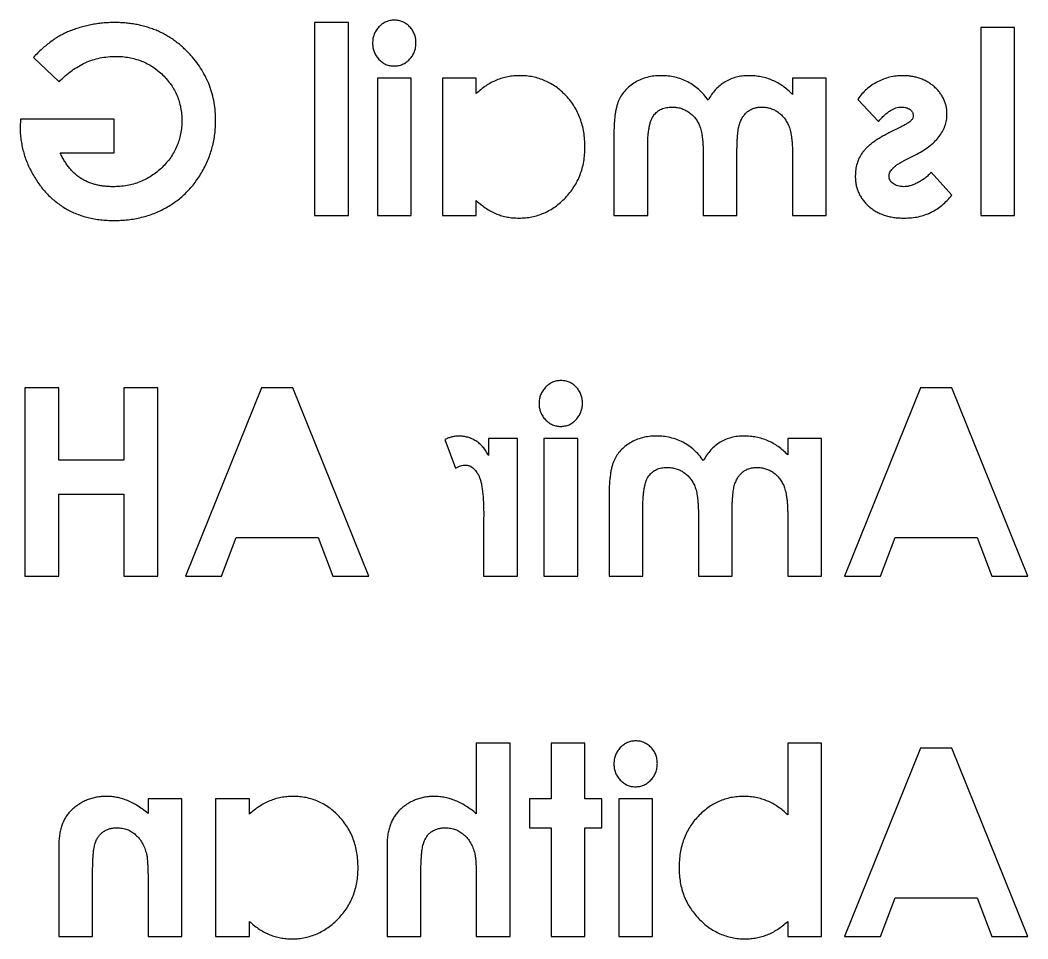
# Model space of a CAD drawing. Header units: millimetres. Extents: x -193 to 193, y -200 to 193.
# Drawn here: x -125.26 to -106.53, y -167.53 to -150.46 of the extents above; entities that cross this region are included whole.
import ezdxf

# ---------------------------------------------------------------- set-up
doc = ezdxf.new("R2010")
doc.units = ezdxf.units.MM

msp = doc.modelspace()

# ---------------------------------------------------------------- linework, layer by layer
at = {"color": 7, "linetype": 'Continuous', "lineweight": 25}
for p, q in [((-119.159, -150.501), (-119.787, -150.501)), ((-119.787, -150.501), (-119.787, -154.09)), ((-119.159, -154.09), (-119.159, -150.501)), ((-106.774, -150.59), (-107.403, -150.59)), ((-107.403, -150.59), (-107.403, -154.09)), ((-106.774, -154.09), (-106.774, -150.59)), ((-125.014, -151.147), (-124.539, -151.602)), ((-117.992, -151.533), (-118.621, -151.533)), ((-118.621, -151.533), (-118.621, -154.09)), ((-117.992, -154.09), (-117.992, -151.533)), ((-116.781, -151.533), (-117.409, -151.533)), ((-117.409, -151.533), (-117.409, -154.09)), ((-116.781, -151.821), (-116.781, -151.533)), ((-110.274, -151.533), (-110.903, -151.533)), ((-110.903, -151.533), (-110.903, -151.838)), ((-110.274, -154.09), (-110.274, -151.533)), ((-109.691, -151.928), (-109.307, -152.34)), ((-125.257, -152.296), (-125.262, -152.445)), ((-123.512, -152.296), (-125.257, -152.296)), ((-123.512, -152.924), (-123.512, -152.296)), ((-108.882, -152.437), (-109.109, -152.552)), ((-114.223, -152.603), (-114.223, -154.09)), ((-113.595, -154.09), (-113.595, -152.806)), ((-111.935, -154.09), (-111.935, -152.864)), ((-124.516, -152.924), (-123.512, -152.924)), ((-112.563, -152.948), (-112.563, -154.09)), ((-110.903, -152.964), (-110.903, -154.09)), ((-108.838, -153.072), (-108.63, -152.967)), ((-107.941, -153.706), (-108.322, -153.283)), ((-116.781, -154.09), (-116.781, -153.811)), ((-119.787, -154.09), (-119.159, -154.09)), ((-118.621, -154.09), (-117.992, -154.09)), ((-117.409, -154.09), (-116.781, -154.09)), ((-114.223, -154.09), (-113.595, -154.09)), ((-112.563, -154.09), (-111.935, -154.09)), ((-110.903, -154.09), (-110.274, -154.09)), ((-107.403, -154.09), (-106.774, -154.09)), ((-124.544, -157.289), (-125.172, -157.289)), ((-125.172, -157.289), (-125.172, -160.789)), ((-124.544, -158.635), (-124.544, -157.289)), ((-122.704, -157.289), (-123.332, -157.289)), ((-123.332, -157.289), (-123.332, -158.635)), ((-122.704, -160.789), (-122.704, -157.289)), ((-120.774, -157.289), (-122.188, -160.789)), ((-120.192, -157.289), (-120.774, -157.289)), ((-118.778, -160.789), (-120.192, -157.289)), ((-108.524, -157.289), (-109.938, -160.789)), ((-107.942, -157.289), (-108.524, -157.289)), ((-106.528, -160.789), (-107.942, -157.289)), ((-117.364, -158.25), (-117.169, -158.782)), ((-116.018, -158.231), (-116.556, -158.231)), ((-116.556, -158.231), (-116.556, -158.546)), ((-116.018, -160.789), (-116.018, -158.231)), ((-114.896, -158.231), (-115.524, -158.231)), ((-115.524, -158.231), (-115.524, -160.789)), ((-114.896, -160.789), (-114.896, -158.231)), ((-110.364, -158.231), (-110.992, -158.231)), ((-110.992, -158.231), (-110.992, -158.537)), ((-110.364, -160.789), (-110.364, -158.231)), ((-123.332, -158.635), (-124.544, -158.635)), ((-124.544, -160.789), (-124.544, -159.264)), ((-124.544, -159.264), (-123.332, -159.264)), ((-123.332, -159.264), (-123.332, -160.789)), ((-114.313, -159.301), (-114.313, -160.789)), ((-113.685, -160.789), (-113.685, -159.505)), ((-112.024, -160.789), (-112.024, -159.563)), ((-116.644, -159.629), (-116.646, -159.754)), ((-116.646, -159.754), (-116.646, -160.789)), ((-112.653, -159.647), (-112.653, -160.789)), ((-110.992, -159.663), (-110.992, -160.789)), ((-121.517, -160.789), (-121.245, -160.071)), ((-121.245, -160.071), (-119.72, -160.071)), ((-119.72, -160.071), (-119.448, -160.789)), ((-109.267, -160.789), (-108.995, -160.071)), ((-108.995, -160.071), (-107.47, -160.071)), ((-107.47, -160.071), (-107.198, -160.789)), ((-125.172, -160.789), (-124.544, -160.789)), ((-123.332, -160.789), (-122.704, -160.789)), ((-122.188, -160.789), (-121.517, -160.789)), ((-119.448, -160.789), (-118.778, -160.789)), ((-116.646, -160.789), (-116.018, -160.789)), ((-115.524, -160.789), (-114.896, -160.789)), ((-114.313, -160.789), (-113.685, -160.789)), ((-112.653, -160.789), (-112.024, -160.789)), ((-110.992, -160.789), (-110.364, -160.789)), ((-109.938, -160.789), (-109.267, -160.789)), ((-107.198, -160.789), (-106.528, -160.789)), ((-116.153, -163.898), (-116.781, -163.898)), ((-116.781, -163.898), (-116.781, -165.207)), ((-116.153, -167.488), (-116.153, -163.898)), ((-114.762, -163.898), (-115.39, -163.898)), ((-115.39, -163.898), (-115.39, -164.93)), ((-114.762, -164.93), (-114.762, -163.898)), ((-110.364, -163.898), (-110.992, -163.898)), ((-110.992, -163.898), (-110.992, -165.228)), ((-110.364, -167.488), (-110.364, -163.898)), ((-108.524, -163.988), (-109.938, -167.488)), ((-107.942, -163.988), (-108.524, -163.988)), ((-106.528, -167.488), (-107.942, -163.988)), ((-122.255, -164.93), (-122.883, -164.93)), ((-122.883, -164.93), (-122.883, -165.201)), ((-122.255, -167.488), (-122.255, -164.93)), ((-120.999, -164.93), (-121.627, -164.93)), ((-121.627, -164.93), (-121.627, -167.488)), ((-120.999, -165.218), (-120.999, -164.93)), ((-115.39, -164.93), (-115.794, -164.93)), ((-115.794, -164.93), (-115.794, -165.469)), ((-114.447, -164.93), (-114.762, -164.93)), ((-114.447, -165.469), (-114.447, -164.93)), ((-113.505, -164.93), (-114.133, -164.93)), ((-114.133, -164.93), (-114.133, -167.488)), ((-113.505, -167.488), (-113.505, -164.93)), ((-115.794, -165.469), (-115.39, -165.469)), ((-115.39, -165.469), (-115.39, -167.488)), ((-114.762, -167.488), (-114.762, -165.469)), ((-114.762, -165.469), (-114.447, -165.469)), ((-124.544, -165.811), (-124.544, -167.488)), ((-118.441, -165.811), (-118.441, -167.488)), ((-123.915, -167.488), (-123.915, -166.377)), ((-122.883, -166.47), (-122.883, -167.488)), ((-117.813, -167.488), (-117.813, -166.376)), ((-116.781, -166.469), (-116.781, -167.488)), ((-109.267, -167.488), (-108.995, -166.77)), ((-108.995, -166.77), (-107.47, -166.77)), ((-107.47, -166.77), (-107.198, -167.488)), ((-120.999, -167.488), (-120.999, -167.209)), ((-110.992, -167.209), (-110.992, -167.488)), ((-124.544, -167.488), (-123.915, -167.488)), ((-122.883, -167.488), (-122.255, -167.488)), ((-121.627, -167.488), (-120.999, -167.488)), ((-118.441, -167.488), (-117.813, -167.488)), ((-116.781, -167.488), (-116.153, -167.488)), ((-115.39, -167.488), (-114.762, -167.488)), ((-114.133, -167.488), (-113.505, -167.488)), ((-110.992, -167.488), (-110.364, -167.488)), ((-109.938, -167.488), (-109.267, -167.488)), ((-107.198, -167.488), (-106.528, -167.488))]:
    msp.add_line(p, q, dxfattribs=at)
for points, knots in [([(-123.504, -150.501), (-123.541, -150.501), (-123.616, -150.502), (-123.728, -150.51), (-123.838, -150.523), (-123.945, -150.541), (-124.051, -150.564), (-124.155, -150.593), (-124.258, -150.627), (-124.325, -150.653), (-124.358, -150.666)], [0, 0, 0, 0, 0.128976, 0.256614, 0.382375, 0.50745, 0.631232, 0.754221, 0.877301, 1, 1, 1, 1]), ([(-122.086, -151.113), (-122.109, -151.088), (-122.154, -151.038), (-122.227, -150.969), (-122.301, -150.904), (-122.378, -150.845), (-122.458, -150.789), (-122.54, -150.739), (-122.625, -150.693), (-122.713, -150.653), (-122.803, -150.617), (-122.896, -150.586), (-122.991, -150.559), (-123.089, -150.539), (-123.189, -150.521), (-123.291, -150.51), (-123.397, -150.501), (-123.468, -150.501), (-123.504, -150.501)], [0, 0, 0, 0, 0.063787, 0.126616, 0.188343, 0.249479, 0.309864, 0.370656, 0.430675, 0.491278, 0.551874, 0.613065, 0.675167, 0.737705, 0.801473, 0.866116, 0.93226, 1, 1, 1, 1]), ([(-118.305, -150.456), (-118.332, -150.457), (-118.385, -150.46), (-118.461, -150.485), (-118.531, -150.525), (-118.593, -150.58), (-118.645, -150.645), (-118.684, -150.718), (-118.706, -150.8), (-118.709, -150.856), (-118.71, -150.884)], [0, 0, 0, 0, 0.123734, 0.242963, 0.363855, 0.490606, 0.61874, 0.7433, 0.868801, 1, 1, 1, 1]), ([(-117.903, -150.875), (-117.904, -150.847), (-117.907, -150.792), (-117.929, -150.713), (-117.968, -150.641), (-118.019, -150.577), (-118.08, -150.523), (-118.15, -150.484), (-118.225, -150.46), (-118.278, -150.457), (-118.305, -150.456)], [0, 0, 0, 0, 0.129827, 0.255027, 0.378937, 0.506523, 0.634371, 0.754976, 0.875581, 1, 1, 1, 1]), ([(-124.358, -150.666), (-124.386, -150.678), (-124.443, -150.703), (-124.526, -150.749), (-124.609, -150.799), (-124.691, -150.856), (-124.773, -150.92), (-124.854, -150.99), (-124.935, -151.066), (-124.987, -151.12), (-125.014, -151.147)], [0, 0, 0, 0, 0.111799, 0.227396, 0.345657, 0.4674, 0.594208, 0.724678, 0.859647, 1, 1, 1, 1]), ([(-118.71, -150.884), (-118.709, -150.913), (-118.706, -150.968), (-118.683, -151.048), (-118.646, -151.121), (-118.594, -151.186), (-118.533, -151.24), (-118.464, -151.28), (-118.389, -151.304), (-118.336, -151.307), (-118.31, -151.308)], [0, 0, 0, 0, 0.131621, 0.256469, 0.381955, 0.510704, 0.637377, 0.757775, 0.877008, 1, 1, 1, 1]), ([(-118.31, -151.308), (-118.283, -151.307), (-118.229, -151.304), (-118.152, -151.279), (-118.081, -151.239), (-118.02, -151.184), (-117.968, -151.118), (-117.93, -151.043), (-117.907, -150.961), (-117.904, -150.904), (-117.903, -150.875)], [0, 0, 0, 0, 0.123633, 0.242759, 0.363443, 0.489711, 0.617482, 0.74228, 0.867914, 1, 1, 1, 1]), ([(-124.539, -151.602), (-124.501, -151.565), (-124.427, -151.491), (-124.306, -151.394), (-124.181, -151.313), (-124.052, -151.245), (-123.917, -151.193), (-123.778, -151.156), (-123.633, -151.134), (-123.536, -151.13), (-123.486, -151.129)], [0, 0, 0, 0, 0.134447, 0.263807, 0.389241, 0.511496, 0.632427, 0.753439, 0.87526, 1, 1, 1, 1]), ([(-123.486, -151.129), (-123.443, -151.13), (-123.359, -151.132), (-123.236, -151.149), (-123.118, -151.176), (-123.005, -151.214), (-122.897, -151.263), (-122.795, -151.323), (-122.698, -151.394), (-122.607, -151.475), (-122.525, -151.564), (-122.453, -151.658), (-122.392, -151.757), (-122.341, -151.861), (-122.303, -151.97), (-122.276, -152.083), (-122.258, -152.201), (-122.256, -152.282), (-122.255, -152.322)], [0, 0, 0, 0, 0.0671876, 0.1319287, 0.1951888, 0.2571283, 0.3188426, 0.3804925, 0.4432187, 0.5071253, 0.5707121, 0.632482, 0.6932527, 0.7531313, 0.8134577, 0.8738631, 0.9361103, 1, 1, 1, 1]), ([(-121.627, -152.323), (-121.628, -152.266), (-121.631, -152.153), (-121.653, -151.987), (-121.689, -151.826), (-121.739, -151.672), (-121.805, -151.523), (-121.883, -151.379), (-121.977, -151.241), (-122.049, -151.156), (-122.086, -151.113)], [0, 0, 0, 0, 0.1292556, 0.2552415, 0.3789022, 0.5014238, 0.6232587, 0.7464371, 0.8713701, 1, 1, 1, 1]), ([(-115.97, -151.488), (-116.008, -151.489), (-116.083, -151.49), (-116.194, -151.507), (-116.302, -151.533), (-116.406, -151.57), (-116.506, -151.616), (-116.602, -151.674), (-116.695, -151.742), (-116.752, -151.794), (-116.781, -151.821)], [0, 0, 0, 0, 0.1271265, 0.2515375, 0.3734341, 0.4956665, 0.6176802, 0.7420912, 0.8686409, 1, 1, 1, 1]), ([(-114.762, -152.817), (-114.763, -152.769), (-114.765, -152.676), (-114.781, -152.539), (-114.809, -152.409), (-114.848, -152.286), (-114.897, -152.169), (-114.957, -152.059), (-115.029, -151.955), (-115.112, -151.86), (-115.202, -151.773), (-115.297, -151.697), (-115.398, -151.632), (-115.503, -151.579), (-115.613, -151.539), (-115.728, -151.509), (-115.847, -151.491), (-115.928, -151.489), (-115.97, -151.488)], [0, 0, 0, 0, 0.071018, 0.139309, 0.205474, 0.269598, 0.332253, 0.39483, 0.457376, 0.520582, 0.583374, 0.644082, 0.70304, 0.761664, 0.819844, 0.878346, 0.938412, 1, 1, 1, 1]), ([(-113.343, -151.488), (-113.388, -151.489), (-113.476, -151.492), (-113.603, -151.517), (-113.722, -151.555), (-113.83, -151.611), (-113.928, -151.678), (-114.011, -151.757), (-114.08, -151.845), (-114.126, -151.927), (-114.155, -151.999), (-114.172, -152.062), (-114.189, -152.133), (-114.201, -152.212), (-114.212, -152.298), (-114.218, -152.393), (-114.222, -152.495), (-114.223, -152.566), (-114.223, -152.603)], [0, 0, 0, 0, 0.082624, 0.160904, 0.236986, 0.311729, 0.384307, 0.453908, 0.521546, 0.589232, 0.625293, 0.665128, 0.709632, 0.758368, 0.811604, 0.869763, 0.932542, 1, 1, 1, 1]), ([(-112.471, -151.944), (-112.497, -151.908), (-112.549, -151.838), (-112.641, -151.746), (-112.741, -151.667), (-112.85, -151.602), (-112.966, -151.551), (-113.087, -151.514), (-113.214, -151.492), (-113.3, -151.489), (-113.343, -151.488)], [0, 0, 0, 0, 0.130149, 0.255445, 0.379177, 0.501905, 0.625344, 0.748278, 0.872564, 1, 1, 1, 1]), ([(-111.718, -151.488), (-111.758, -151.489), (-111.836, -151.492), (-111.949, -151.514), (-112.057, -151.55), (-112.158, -151.602), (-112.252, -151.667), (-112.335, -151.746), (-112.41, -151.838), (-112.45, -151.908), (-112.471, -151.944)], [0, 0, 0, 0, 0.1279957, 0.2519554, 0.3734137, 0.4948013, 0.6170687, 0.7406196, 0.8669612, 1, 1, 1, 1]), ([(-110.903, -151.838), (-110.931, -151.81), (-110.986, -151.755), (-111.077, -151.683), (-111.172, -151.622), (-111.272, -151.573), (-111.377, -151.535), (-111.486, -151.508), (-111.601, -151.491), (-111.678, -151.489), (-111.718, -151.488)], [0, 0, 0, 0, 0.1301911, 0.2563355, 0.3791141, 0.5005508, 0.6221158, 0.7447146, 0.8702231, 1, 1, 1, 1]), ([(-108.856, -151.488), (-108.897, -151.489), (-108.978, -151.492), (-109.097, -151.513), (-109.212, -151.55), (-109.323, -151.6), (-109.428, -151.662), (-109.525, -151.738), (-109.614, -151.826), (-109.665, -151.893), (-109.691, -151.928)], [0, 0, 0, 0, 0.124574, 0.247257, 0.369333, 0.493143, 0.618176, 0.742425, 0.869285, 1, 1, 1, 1]), ([(-108.031, -152.204), (-108.031, -152.179), (-108.032, -152.132), (-108.044, -152.061), (-108.062, -151.994), (-108.088, -151.929), (-108.12, -151.867), (-108.16, -151.807), (-108.208, -151.751), (-108.262, -151.697), (-108.322, -151.648), (-108.386, -151.605), (-108.455, -151.569), (-108.527, -151.539), (-108.604, -151.516), (-108.684, -151.5), (-108.769, -151.49), (-108.827, -151.489), (-108.856, -151.488)], [0, 0, 0, 0, 0.05994, 0.117671, 0.174928, 0.2318, 0.288964, 0.34788, 0.407953, 0.471049, 0.534885, 0.597952, 0.661311, 0.725346, 0.790908, 0.857857, 0.927407, 1, 1, 1, 1]), ([(-113.595, -152.806), (-113.594, -152.772), (-113.593, -152.706), (-113.589, -152.611), (-113.58, -152.525), (-113.568, -152.448), (-113.552, -152.379), (-113.533, -152.319), (-113.51, -152.267), (-113.483, -152.224), (-113.452, -152.188), (-113.418, -152.157), (-113.381, -152.13), (-113.34, -152.108), (-113.295, -152.092), (-113.247, -152.08), (-113.196, -152.072), (-113.16, -152.071), (-113.142, -152.071)], [0, 0, 0, 0, 0.104321, 0.200235, 0.287287, 0.36626, 0.437683, 0.50118, 0.558021, 0.608412, 0.655743, 0.701944, 0.748215, 0.794252, 0.842505, 0.892237, 0.944616, 1, 1, 1, 1]), ([(-113.142, -152.071), (-113.114, -152.072), (-113.059, -152.074), (-112.978, -152.092), (-112.902, -152.122), (-112.832, -152.163), (-112.768, -152.213), (-112.711, -152.274), (-112.665, -152.343), (-112.633, -152.408), (-112.613, -152.467), (-112.599, -152.517), (-112.588, -152.574), (-112.579, -152.637), (-112.571, -152.706), (-112.567, -152.781), (-112.563, -152.863), (-112.563, -152.919), (-112.563, -152.948)], [0, 0, 0, 0, 0.07062, 0.138577, 0.206073, 0.274463, 0.3426, 0.41074, 0.480118, 0.5526, 0.591784, 0.635663, 0.683569, 0.736965, 0.794871, 0.858421, 0.926599, 1, 1, 1, 1]), ([(-111.935, -152.864), (-111.935, -152.837), (-111.934, -152.784), (-111.931, -152.708), (-111.927, -152.638), (-111.922, -152.574), (-111.915, -152.515), (-111.906, -152.462), (-111.896, -152.415), (-111.879, -152.362), (-111.855, -152.302), (-111.819, -152.24), (-111.776, -152.187), (-111.726, -152.144), (-111.67, -152.112), (-111.609, -152.087), (-111.542, -152.074), (-111.496, -152.072), (-111.472, -152.071)], [0, 0, 0, 0, 0.07853, 0.151067, 0.218305, 0.280287, 0.337064, 0.388152, 0.434234, 0.474994, 0.549031, 0.617296, 0.681663, 0.743542, 0.80432, 0.867013, 0.931379, 1, 1, 1, 1]), ([(-111.472, -152.071), (-111.445, -152.072), (-111.391, -152.074), (-111.314, -152.093), (-111.239, -152.123), (-111.17, -152.164), (-111.107, -152.216), (-111.051, -152.278), (-111.005, -152.35), (-110.973, -152.416), (-110.953, -152.477), (-110.938, -152.528), (-110.928, -152.586), (-110.919, -152.65), (-110.911, -152.72), (-110.907, -152.796), (-110.902, -152.878), (-110.903, -152.935), (-110.903, -152.964)], [0, 0, 0, 0, 0.067433, 0.133552, 0.199705, 0.26712, 0.335278, 0.403628, 0.474205, 0.547994, 0.588136, 0.632412, 0.681857, 0.735629, 0.793897, 0.857789, 0.926292, 1, 1, 1, 1]), ([(-109.307, -152.34), (-109.288, -152.319), (-109.251, -152.279), (-109.195, -152.223), (-109.139, -152.177), (-109.086, -152.138), (-109.033, -152.109), (-108.982, -152.087), (-108.931, -152.074), (-108.898, -152.072), (-108.882, -152.071)], [0, 0, 0, 0, 0.165956, 0.317411, 0.45695, 0.583327, 0.699846, 0.806829, 0.906116, 1, 1, 1, 1]), ([(-108.882, -152.071), (-108.866, -152.072), (-108.834, -152.073), (-108.79, -152.081), (-108.751, -152.095), (-108.718, -152.114), (-108.692, -152.138), (-108.673, -152.166), (-108.661, -152.195), (-108.66, -152.217), (-108.659, -152.228)], [0, 0, 0, 0, 0.161884, 0.309957, 0.442911, 0.569225, 0.685244, 0.791551, 0.893167, 1, 1, 1, 1]), ([(-108.659, -152.228), (-108.661, -152.244), (-108.665, -152.278), (-108.691, -152.318), (-108.725, -152.347), (-108.765, -152.374), (-108.819, -152.405), (-108.859, -152.426), (-108.882, -152.437)], [0, 0, 0, 0, 0.152784, 0.317008, 0.424889, 0.573382, 0.764472, 1, 1, 1, 1]), ([(-108.63, -152.967), (-108.582, -152.942), (-108.492, -152.893), (-108.369, -152.81), (-108.265, -152.721), (-108.18, -152.628), (-108.113, -152.529), (-108.065, -152.425), (-108.036, -152.316), (-108.032, -152.241), (-108.031, -152.204)], [0, 0, 0, 0, 0.157, 0.301381, 0.433469, 0.556161, 0.67109, 0.781738, 0.890052, 1, 1, 1, 1]), ([(-125.262, -152.445), (-125.261, -152.483), (-125.26, -152.56), (-125.248, -152.674), (-125.229, -152.787), (-125.203, -152.898), (-125.17, -153.007), (-125.129, -153.115), (-125.08, -153.222), (-125.025, -153.326), (-124.964, -153.426), (-124.898, -153.521), (-124.828, -153.611), (-124.752, -153.693), (-124.673, -153.77), (-124.589, -153.84), (-124.501, -153.904), (-124.409, -153.963), (-124.312, -154.014), (-124.211, -154.058), (-124.106, -154.096), (-123.997, -154.127), (-123.884, -154.151), (-123.767, -154.167), (-123.645, -154.178), (-123.563, -154.18), (-123.521, -154.18)], [0, 0, 0, 0, 0.041954, 0.083833, 0.125322, 0.166815, 0.208475, 0.250643, 0.293094, 0.336442, 0.379594, 0.421656, 0.462988, 0.503718, 0.543863, 0.583608, 0.623143, 0.663013, 0.702932, 0.742888, 0.783652, 0.824851, 0.866926, 0.910066, 0.954212, 1, 1, 1, 1]), ([(-122.255, -152.322), (-122.256, -152.364), (-122.258, -152.447), (-122.276, -152.569), (-122.305, -152.686), (-122.346, -152.798), (-122.397, -152.906), (-122.462, -153.008), (-122.537, -153.105), (-122.623, -153.196), (-122.716, -153.28), (-122.818, -153.352), (-122.923, -153.415), (-123.036, -153.464), (-123.153, -153.504), (-123.275, -153.532), (-123.403, -153.549), (-123.49, -153.551), (-123.534, -153.552)], [0, 0, 0, 0, 0.063879, 0.125851, 0.186472, 0.246476, 0.306258, 0.366951, 0.428861, 0.492569, 0.556606, 0.619087, 0.681049, 0.742785, 0.804896, 0.867849, 0.932933, 1, 1, 1, 1]), ([(-123.521, -154.18), (-123.477, -154.18), (-123.388, -154.178), (-123.257, -154.167), (-123.13, -154.148), (-123.007, -154.122), (-122.887, -154.089), (-122.771, -154.048), (-122.659, -154), (-122.55, -153.945), (-122.446, -153.882), (-122.348, -153.813), (-122.255, -153.738), (-122.167, -153.657), (-122.086, -153.569), (-122.009, -153.476), (-121.939, -153.374), (-121.874, -153.269), (-121.816, -153.158), (-121.765, -153.045), (-121.722, -152.93), (-121.688, -152.813), (-121.661, -152.693), (-121.641, -152.572), (-121.63, -152.448), (-121.628, -152.365), (-121.627, -152.323)], [0, 0, 0, 0, 0.045173, 0.089546, 0.132813, 0.175102, 0.21703, 0.25838, 0.299576, 0.340708, 0.381538, 0.421942, 0.462115, 0.502433, 0.542752, 0.583407, 0.624663, 0.666792, 0.708988, 0.750686, 0.792055, 0.833203, 0.874439, 0.915873, 0.957656, 1, 1, 1, 1]), ([(-109.109, -152.552), (-109.138, -152.567), (-109.194, -152.595), (-109.273, -152.641), (-109.346, -152.686), (-109.411, -152.731), (-109.469, -152.777), (-109.52, -152.824), (-109.565, -152.87), (-109.614, -152.932), (-109.664, -153.014), (-109.705, -153.121), (-109.731, -153.235), (-109.734, -153.314), (-109.736, -153.355)], [0, 0, 0, 0, 0.089724, 0.174082, 0.252553, 0.325977, 0.394598, 0.457803, 0.516846, 0.571622, 0.676719, 0.781024, 0.887781, 1, 1, 1, 1]), ([(-115.989, -154.135), (-115.948, -154.134), (-115.867, -154.133), (-115.748, -154.113), (-115.633, -154.084), (-115.522, -154.043), (-115.416, -153.989), (-115.314, -153.924), (-115.216, -153.846), (-115.124, -153.759), (-115.039, -153.662), (-114.965, -153.558), (-114.902, -153.448), (-114.851, -153.333), (-114.81, -153.212), (-114.782, -153.085), (-114.765, -152.953), (-114.763, -152.862), (-114.762, -152.817)], [0, 0, 0, 0, 0.06128, 0.121092, 0.179634, 0.238304, 0.297437, 0.357507, 0.419513, 0.4836, 0.548295, 0.611487, 0.674313, 0.737107, 0.80016, 0.864737, 0.931381, 1, 1, 1, 1]), ([(-123.534, -153.552), (-123.563, -153.552), (-123.619, -153.551), (-123.702, -153.543), (-123.781, -153.531), (-123.858, -153.515), (-123.93, -153.493), (-123.999, -153.467), (-124.065, -153.437), (-124.127, -153.401), (-124.186, -153.36), (-124.242, -153.313), (-124.296, -153.262), (-124.346, -153.205), (-124.393, -153.142), (-124.438, -153.075), (-124.479, -153.002), (-124.504, -152.95), (-124.516, -152.924)], [0, 0, 0, 0, 0.069349, 0.136147, 0.200555, 0.262794, 0.323422, 0.382464, 0.440964, 0.498292, 0.555828, 0.614284, 0.673681, 0.734765, 0.797555, 0.862276, 0.929671, 1, 1, 1, 1]), ([(-109.108, -153.355), (-109.107, -153.343), (-109.105, -153.318), (-109.091, -153.282), (-109.07, -153.246), (-109.04, -153.21), (-109.001, -153.175), (-108.954, -153.14), (-108.899, -153.105), (-108.859, -153.084), (-108.838, -153.072)], [0, 0, 0, 0, 0.0880833, 0.180852, 0.2823447, 0.395671, 0.5219055, 0.6653045, 0.8242263, 1, 1, 1, 1]), ([(-109.736, -153.355), (-109.735, -153.382), (-109.733, -153.436), (-109.722, -153.515), (-109.702, -153.59), (-109.676, -153.662), (-109.64, -153.73), (-109.597, -153.795), (-109.547, -153.857), (-109.489, -153.914), (-109.425, -153.966), (-109.354, -154.011), (-109.279, -154.05), (-109.198, -154.081), (-109.112, -154.105), (-109.021, -154.123), (-108.924, -154.133), (-108.858, -154.135), (-108.824, -154.135)], [0, 0, 0, 0, 0.061038, 0.119467, 0.177091, 0.233802, 0.290658, 0.348169, 0.406675, 0.467463, 0.529305, 0.591162, 0.653843, 0.717507, 0.783634, 0.852605, 0.92441, 1, 1, 1, 1]), ([(-108.836, -153.552), (-108.855, -153.551), (-108.893, -153.55), (-108.946, -153.539), (-108.993, -153.52), (-109.033, -153.494), (-109.066, -153.464), (-109.089, -153.429), (-109.105, -153.393), (-109.107, -153.368), (-109.108, -153.355)], [0, 0, 0, 0, 0.156876, 0.30156, 0.436096, 0.564305, 0.685772, 0.795668, 0.897268, 1, 1, 1, 1]), ([(-108.322, -153.283), (-108.34, -153.302), (-108.377, -153.341), (-108.439, -153.392), (-108.505, -153.439), (-108.575, -153.478), (-108.645, -153.51), (-108.712, -153.534), (-108.775, -153.549), (-108.816, -153.551), (-108.836, -153.552)], [0, 0, 0, 0, 0.135983, 0.26997, 0.405476, 0.542301, 0.67431, 0.792959, 0.90173, 1, 1, 1, 1]), ([(-108.824, -154.135), (-108.78, -154.134), (-108.691, -154.131), (-108.562, -154.112), (-108.441, -154.078), (-108.326, -154.03), (-108.218, -153.97), (-108.118, -153.895), (-108.024, -153.807), (-107.969, -153.74), (-107.941, -153.706)], [0, 0, 0, 0, 0.132113, 0.259326, 0.382032, 0.502496, 0.623101, 0.745417, 0.869866, 1, 1, 1, 1]), ([(-116.781, -153.811), (-116.75, -153.839), (-116.689, -153.891), (-116.594, -153.96), (-116.499, -154.016), (-116.402, -154.061), (-116.304, -154.094), (-116.203, -154.118), (-116.097, -154.132), (-116.025, -154.134), (-115.989, -154.135)], [0, 0, 0, 0, 0.14115, 0.273944, 0.399987, 0.519719, 0.636176, 0.754371, 0.875257, 1, 1, 1, 1]), ([(-115.209, -157.155), (-115.236, -157.156), (-115.289, -157.159), (-115.365, -157.184), (-115.435, -157.224), (-115.497, -157.279), (-115.548, -157.344), (-115.588, -157.417), (-115.61, -157.498), (-115.613, -157.554), (-115.614, -157.583)], [0, 0, 0, 0, 0.123734, 0.242963, 0.363855, 0.490606, 0.61874, 0.7433, 0.868801, 1, 1, 1, 1]), ([(-114.806, -157.574), (-114.808, -157.546), (-114.811, -157.491), (-114.833, -157.412), (-114.871, -157.34), (-114.922, -157.276), (-114.984, -157.222), (-115.054, -157.183), (-115.129, -157.159), (-115.182, -157.156), (-115.209, -157.155)], [0, 0, 0, 0, 0.129827, 0.255027, 0.378937, 0.506523, 0.634371, 0.754976, 0.875581, 1, 1, 1, 1]), ([(-115.614, -157.583), (-115.613, -157.611), (-115.61, -157.667), (-115.587, -157.747), (-115.549, -157.82), (-115.498, -157.884), (-115.436, -157.938), (-115.368, -157.979), (-115.293, -158.003), (-115.24, -158.006), (-115.214, -158.007)], [0, 0, 0, 0, 0.131621, 0.256469, 0.381955, 0.510704, 0.637377, 0.757775, 0.877008, 1, 1, 1, 1]), ([(-115.214, -158.007), (-115.186, -158.006), (-115.133, -158.003), (-115.056, -157.978), (-114.985, -157.938), (-114.924, -157.882), (-114.872, -157.816), (-114.834, -157.741), (-114.811, -157.66), (-114.808, -157.603), (-114.806, -157.574)], [0, 0, 0, 0, 0.123633, 0.242759, 0.363443, 0.489711, 0.617482, 0.74228, 0.867914, 1, 1, 1, 1]), ([(-117.108, -158.187), (-117.129, -158.188), (-117.171, -158.19), (-117.235, -158.201), (-117.3, -158.222), (-117.342, -158.24), (-117.364, -158.25)], [0, 0, 0, 0, 0.232851, 0.474168, 0.731339, 1, 1, 1, 1]), ([(-116.556, -158.546), (-116.572, -158.518), (-116.601, -158.464), (-116.656, -158.39), (-116.719, -158.328), (-116.788, -158.277), (-116.862, -158.237), (-116.941, -158.208), (-117.024, -158.19), (-117.08, -158.188), (-117.108, -158.187)], [0, 0, 0, 0, 0.137333, 0.268422, 0.393205, 0.51643, 0.637793, 0.758061, 0.877719, 1, 1, 1, 1]), ([(-113.433, -158.187), (-113.478, -158.188), (-113.566, -158.19), (-113.693, -158.215), (-113.811, -158.254), (-113.92, -158.31), (-114.018, -158.377), (-114.101, -158.455), (-114.17, -158.543), (-114.215, -158.625), (-114.244, -158.698), (-114.262, -158.761), (-114.279, -158.832), (-114.29, -158.91), (-114.301, -158.997), (-114.308, -159.091), (-114.312, -159.194), (-114.313, -159.265), (-114.313, -159.301)], [0, 0, 0, 0, 0.082624, 0.160904, 0.236986, 0.311729, 0.384307, 0.453908, 0.521546, 0.589232, 0.625293, 0.665128, 0.709632, 0.758368, 0.811604, 0.869763, 0.932542, 1, 1, 1, 1]), ([(-112.561, -158.642), (-112.587, -158.607), (-112.639, -158.536), (-112.731, -158.445), (-112.831, -158.365), (-112.94, -158.301), (-113.055, -158.249), (-113.177, -158.213), (-113.303, -158.19), (-113.389, -158.188), (-113.433, -158.187)], [0, 0, 0, 0, 0.130149, 0.255445, 0.379177, 0.501905, 0.625344, 0.748278, 0.872564, 1, 1, 1, 1]), ([(-111.808, -158.187), (-111.847, -158.188), (-111.925, -158.19), (-112.039, -158.213), (-112.147, -158.249), (-112.247, -158.301), (-112.341, -158.365), (-112.425, -158.445), (-112.5, -158.537), (-112.54, -158.607), (-112.561, -158.642)], [0, 0, 0, 0, 0.1279957, 0.2519554, 0.3734137, 0.4948013, 0.6170687, 0.7406196, 0.8669612, 1, 1, 1, 1]), ([(-110.992, -158.537), (-111.02, -158.509), (-111.075, -158.453), (-111.166, -158.382), (-111.262, -158.321), (-111.362, -158.272), (-111.467, -158.234), (-111.576, -158.206), (-111.69, -158.19), (-111.768, -158.188), (-111.808, -158.187)], [0, 0, 0, 0, 0.1301911, 0.2563355, 0.3791141, 0.5005508, 0.6221158, 0.7447146, 0.8702231, 1, 1, 1, 1]), ([(-117.169, -158.782), (-117.152, -158.773), (-117.119, -158.758), (-117.071, -158.739), (-117.028, -158.728), (-117.001, -158.726), (-116.988, -158.725)], [0, 0, 0, 0, 0.303597, 0.570645, 0.80107, 1, 1, 1, 1]), ([(-116.988, -158.725), (-116.976, -158.726), (-116.953, -158.727), (-116.918, -158.735), (-116.885, -158.751), (-116.853, -158.77), (-116.824, -158.797), (-116.794, -158.828), (-116.769, -158.867), (-116.741, -158.91), (-116.718, -158.963), (-116.698, -159.025), (-116.681, -159.099), (-116.669, -159.184), (-116.657, -159.28), (-116.65, -159.386), (-116.645, -159.504), (-116.644, -159.586), (-116.644, -159.629)], [0, 0, 0, 0, 0.034015, 0.066912, 0.101141, 0.136381, 0.173598, 0.214076, 0.25798, 0.305417, 0.358685, 0.420924, 0.492691, 0.574131, 0.665182, 0.766513, 0.878314, 1, 1, 1, 1]), ([(-113.685, -159.505), (-113.684, -159.47), (-113.683, -159.404), (-113.679, -159.31), (-113.669, -159.224), (-113.658, -159.147), (-113.642, -159.078), (-113.623, -159.018), (-113.6, -158.966), (-113.573, -158.923), (-113.542, -158.887), (-113.508, -158.855), (-113.471, -158.829), (-113.43, -158.806), (-113.385, -158.791), (-113.337, -158.779), (-113.285, -158.771), (-113.25, -158.77), (-113.232, -158.77)], [0, 0, 0, 0, 0.104321, 0.200235, 0.287287, 0.36626, 0.437683, 0.50118, 0.558021, 0.608412, 0.655743, 0.701944, 0.748215, 0.794252, 0.842505, 0.892237, 0.944616, 1, 1, 1, 1]), ([(-113.232, -158.77), (-113.204, -158.771), (-113.148, -158.773), (-113.068, -158.791), (-112.992, -158.821), (-112.921, -158.861), (-112.857, -158.912), (-112.801, -158.972), (-112.755, -159.042), (-112.723, -159.107), (-112.703, -159.166), (-112.689, -159.216), (-112.678, -159.273), (-112.669, -159.335), (-112.661, -159.405), (-112.657, -159.48), (-112.652, -159.561), (-112.653, -159.618), (-112.653, -159.647)], [0, 0, 0, 0, 0.07062, 0.138577, 0.206073, 0.274463, 0.3426, 0.41074, 0.480118, 0.5526, 0.591784, 0.635663, 0.683569, 0.736965, 0.794871, 0.858421, 0.926599, 1, 1, 1, 1]), ([(-112.024, -159.563), (-112.024, -159.536), (-112.024, -159.483), (-112.021, -159.407), (-112.017, -159.337), (-112.011, -159.272), (-112.005, -159.214), (-111.996, -159.161), (-111.986, -159.114), (-111.969, -159.06), (-111.945, -159.001), (-111.909, -158.938), (-111.866, -158.886), (-111.816, -158.843), (-111.76, -158.81), (-111.699, -158.786), (-111.632, -158.773), (-111.586, -158.771), (-111.562, -158.77)], [0, 0, 0, 0, 0.07853, 0.151067, 0.218305, 0.280287, 0.337064, 0.388152, 0.434234, 0.474994, 0.549031, 0.617296, 0.681663, 0.743542, 0.80432, 0.867013, 0.931379, 1, 1, 1, 1]), ([(-111.562, -158.77), (-111.535, -158.771), (-111.481, -158.773), (-111.403, -158.792), (-111.329, -158.821), (-111.259, -158.863), (-111.196, -158.915), (-111.141, -158.977), (-111.095, -159.049), (-111.062, -159.115), (-111.043, -159.175), (-111.028, -159.227), (-111.018, -159.285), (-111.009, -159.349), (-111, -159.419), (-110.996, -159.495), (-110.992, -159.577), (-110.992, -159.634), (-110.992, -159.663)], [0, 0, 0, 0, 0.067433, 0.133552, 0.199705, 0.26712, 0.335278, 0.403628, 0.474205, 0.547994, 0.588136, 0.632412, 0.681857, 0.735629, 0.793897, 0.857789, 0.926292, 1, 1, 1, 1]), ([(-113.818, -163.853), (-113.845, -163.855), (-113.898, -163.857), (-113.974, -163.883), (-114.044, -163.923), (-114.106, -163.977), (-114.157, -164.043), (-114.197, -164.116), (-114.218, -164.197), (-114.222, -164.253), (-114.223, -164.282)], [0, 0, 0, 0, 0.123734, 0.242963, 0.363855, 0.490606, 0.61874, 0.7433, 0.868801, 1, 1, 1, 1]), ([(-113.415, -164.273), (-113.417, -164.245), (-113.42, -164.19), (-113.442, -164.11), (-113.48, -164.038), (-113.531, -163.974), (-113.593, -163.921), (-113.663, -163.882), (-113.738, -163.857), (-113.791, -163.855), (-113.818, -163.853)], [0, 0, 0, 0, 0.129827, 0.255027, 0.378937, 0.506523, 0.634371, 0.754976, 0.875581, 1, 1, 1, 1]), ([(-114.223, -164.282), (-114.222, -164.31), (-114.219, -164.365), (-114.196, -164.445), (-114.158, -164.519), (-114.107, -164.583), (-114.045, -164.637), (-113.977, -164.678), (-113.902, -164.702), (-113.849, -164.704), (-113.823, -164.706)], [0, 0, 0, 0, 0.131621, 0.256469, 0.381955, 0.510704, 0.637377, 0.757775, 0.877008, 1, 1, 1, 1]), ([(-113.823, -164.706), (-113.795, -164.705), (-113.742, -164.702), (-113.665, -164.676), (-113.594, -164.637), (-113.533, -164.581), (-113.481, -164.515), (-113.443, -164.44), (-113.42, -164.359), (-113.417, -164.302), (-113.415, -164.273)], [0, 0, 0, 0, 0.123633, 0.242759, 0.363443, 0.489711, 0.617482, 0.74228, 0.867914, 1, 1, 1, 1]), ([(-123.657, -164.885), (-123.689, -164.886), (-123.752, -164.888), (-123.844, -164.9), (-123.931, -164.921), (-124.016, -164.95), (-124.097, -164.987), (-124.175, -165.032), (-124.248, -165.087), (-124.293, -165.128), (-124.316, -165.149)], [0, 0, 0, 0, 0.131105, 0.257369, 0.381171, 0.503299, 0.625248, 0.747811, 0.872434, 1, 1, 1, 1]), ([(-122.883, -165.201), (-122.919, -165.173), (-122.988, -165.12), (-123.092, -165.052), (-123.19, -164.996), (-123.285, -164.954), (-123.377, -164.923), (-123.47, -164.902), (-123.563, -164.888), (-123.626, -164.886), (-123.657, -164.885)], [0, 0, 0, 0, 0.15958, 0.304989, 0.436681, 0.556242, 0.668759, 0.779379, 0.889778, 1, 1, 1, 1]), ([(-120.188, -164.885), (-120.226, -164.886), (-120.301, -164.888), (-120.412, -164.905), (-120.52, -164.93), (-120.623, -164.967), (-120.724, -165.014), (-120.82, -165.072), (-120.913, -165.139), (-120.97, -165.192), (-120.999, -165.218)], [0, 0, 0, 0, 0.127126, 0.251537, 0.373434, 0.495667, 0.61768, 0.742091, 0.868641, 1, 1, 1, 1]), ([(-118.979, -166.214), (-118.981, -166.166), (-118.983, -166.073), (-118.999, -165.937), (-119.027, -165.807), (-119.066, -165.683), (-119.115, -165.567), (-119.175, -165.456), (-119.247, -165.353), (-119.33, -165.257), (-119.419, -165.17), (-119.515, -165.094), (-119.616, -165.029), (-119.721, -164.977), (-119.831, -164.936), (-119.946, -164.906), (-120.065, -164.888), (-120.146, -164.886), (-120.188, -164.885)], [0, 0, 0, 0, 0.071018, 0.139309, 0.205474, 0.269598, 0.332253, 0.39483, 0.457376, 0.520582, 0.583374, 0.644082, 0.70304, 0.761664, 0.819844, 0.878346, 0.938412, 1, 1, 1, 1]), ([(-117.56, -164.885), (-117.592, -164.886), (-117.654, -164.888), (-117.746, -164.9), (-117.833, -164.92), (-117.918, -164.949), (-117.997, -164.987), (-118.074, -165.031), (-118.147, -165.085), (-118.191, -165.126), (-118.213, -165.147)], [0, 0, 0, 0, 0.1320504, 0.259226, 0.3827536, 0.5057621, 0.6268315, 0.7494416, 0.8736073, 1, 1, 1, 1]), ([(-116.781, -165.207), (-116.812, -165.181), (-116.874, -165.131), (-116.971, -165.066), (-117.067, -165.01), (-117.165, -164.965), (-117.263, -164.93), (-117.361, -164.904), (-117.46, -164.888), (-117.526, -164.886), (-117.56, -164.885)], [0, 0, 0, 0, 0.142138, 0.277052, 0.406612, 0.530555, 0.650913, 0.768693, 0.884161, 1, 1, 1, 1]), ([(-111.805, -164.885), (-111.846, -164.886), (-111.927, -164.888), (-112.047, -164.906), (-112.161, -164.936), (-112.271, -164.977), (-112.376, -165.03), (-112.476, -165.094), (-112.572, -165.17), (-112.661, -165.257), (-112.744, -165.353), (-112.816, -165.456), (-112.876, -165.567), (-112.927, -165.683), (-112.964, -165.807), (-112.992, -165.937), (-113.008, -166.073), (-113.01, -166.166), (-113.012, -166.214)], [0, 0, 0, 0, 0.061624, 0.12138, 0.180256, 0.238142, 0.296489, 0.355776, 0.416247, 0.479076, 0.54232, 0.604902, 0.667516, 0.730346, 0.794405, 0.860608, 0.92894, 1, 1, 1, 1]), ([(-110.992, -165.228), (-111.021, -165.201), (-111.079, -165.147), (-111.172, -165.077), (-111.269, -165.018), (-111.369, -164.969), (-111.474, -164.932), (-111.581, -164.904), (-111.692, -164.889), (-111.767, -164.887), (-111.805, -164.885)], [0, 0, 0, 0, 0.132648, 0.260396, 0.385476, 0.507708, 0.62942, 0.750914, 0.874422, 1, 1, 1, 1]), ([(-124.316, -165.149), (-124.334, -165.168), (-124.371, -165.207), (-124.417, -165.274), (-124.456, -165.347), (-124.489, -165.427), (-124.513, -165.514), (-124.531, -165.607), (-124.542, -165.707), (-124.543, -165.776), (-124.544, -165.811)], [0, 0, 0, 0, 0.111198, 0.22321, 0.337546, 0.456528, 0.581244, 0.713405, 0.852659, 1, 1, 1, 1]), ([(-118.213, -165.147), (-118.231, -165.166), (-118.268, -165.205), (-118.314, -165.273), (-118.354, -165.346), (-118.386, -165.426), (-118.41, -165.513), (-118.429, -165.606), (-118.439, -165.706), (-118.44, -165.775), (-118.441, -165.811)], [0, 0, 0, 0, 0.110912, 0.223433, 0.33833, 0.457908, 0.582303, 0.71317, 0.852066, 1, 1, 1, 1]), ([(-123.915, -166.377), (-123.915, -166.341), (-123.915, -166.272), (-123.913, -166.172), (-123.909, -166.083), (-123.906, -166.002), (-123.899, -165.932), (-123.893, -165.871), (-123.883, -165.819), (-123.871, -165.764), (-123.85, -165.705), (-123.816, -165.643), (-123.774, -165.59), (-123.724, -165.546), (-123.668, -165.511), (-123.605, -165.486), (-123.535, -165.471), (-123.487, -165.47), (-123.462, -165.469)], [0, 0, 0, 0, 0.093679, 0.179518, 0.256937, 0.32593, 0.387213, 0.440139, 0.484952, 0.522188, 0.586422, 0.647004, 0.704202, 0.760716, 0.817414, 0.875213, 0.935194, 1, 1, 1, 1]), ([(-123.462, -165.469), (-123.429, -165.47), (-123.365, -165.474), (-123.273, -165.498), (-123.188, -165.539), (-123.112, -165.597), (-123.044, -165.668), (-122.988, -165.752), (-122.943, -165.849), (-122.923, -165.919), (-122.913, -165.955)], [0, 0, 0, 0, 0.1230235, 0.240658, 0.35739, 0.4771371, 0.6000089, 0.7252249, 0.8577623, 1, 1, 1, 1]), ([(-117.813, -166.376), (-117.813, -166.341), (-117.812, -166.273), (-117.81, -166.176), (-117.807, -166.088), (-117.802, -166.009), (-117.796, -165.939), (-117.789, -165.877), (-117.78, -165.825), (-117.767, -165.768), (-117.745, -165.707), (-117.713, -165.642), (-117.67, -165.588), (-117.621, -165.544), (-117.563, -165.51), (-117.501, -165.485), (-117.431, -165.471), (-117.383, -165.47), (-117.358, -165.469)], [0, 0, 0, 0, 0.091341, 0.174837, 0.251114, 0.319598, 0.380332, 0.433305, 0.479348, 0.517934, 0.584706, 0.64666, 0.704382, 0.760946, 0.817379, 0.875229, 0.935138, 1, 1, 1, 1]), ([(-117.358, -165.469), (-117.325, -165.47), (-117.261, -165.472), (-117.169, -165.498), (-117.085, -165.539), (-117.008, -165.595), (-116.942, -165.666), (-116.886, -165.749), (-116.84, -165.843), (-116.82, -165.911), (-116.81, -165.947)], [0, 0, 0, 0, 0.124194, 0.243247, 0.359969, 0.480398, 0.603252, 0.728258, 0.859722, 1, 1, 1, 1]), ([(-122.913, -165.955), (-122.91, -165.967), (-122.905, -165.992), (-122.9, -166.035), (-122.894, -166.086), (-122.891, -166.146), (-122.887, -166.215), (-122.885, -166.292), (-122.884, -166.378), (-122.883, -166.438), (-122.883, -166.47)], [0, 0, 0, 0, 0.06792, 0.151476, 0.251213, 0.366854, 0.500124, 0.650932, 0.816647, 1, 1, 1, 1]), ([(-116.81, -165.947), (-116.808, -165.958), (-116.802, -165.983), (-116.797, -166.025), (-116.791, -166.077), (-116.789, -166.138), (-116.784, -166.207), (-116.783, -166.286), (-116.781, -166.375), (-116.781, -166.437), (-116.781, -166.469)], [0, 0, 0, 0, 0.064297, 0.146619, 0.244884, 0.361489, 0.494127, 0.645383, 0.814002, 1, 1, 1, 1]), ([(-120.206, -167.533), (-120.165, -167.532), (-120.085, -167.53), (-119.966, -167.511), (-119.851, -167.482), (-119.74, -167.44), (-119.634, -167.386), (-119.532, -167.321), (-119.434, -167.244), (-119.342, -167.156), (-119.257, -167.06), (-119.183, -166.956), (-119.12, -166.846), (-119.069, -166.731), (-119.028, -166.61), (-119, -166.483), (-118.983, -166.35), (-118.981, -166.26), (-118.979, -166.214)], [0, 0, 0, 0, 0.06128, 0.121092, 0.179634, 0.238304, 0.297437, 0.357507, 0.419513, 0.4836, 0.548295, 0.611487, 0.674313, 0.737107, 0.80016, 0.864737, 0.931381, 1, 1, 1, 1]), ([(-113.012, -166.214), (-113.01, -166.26), (-113.008, -166.35), (-112.991, -166.483), (-112.963, -166.61), (-112.922, -166.731), (-112.871, -166.846), (-112.809, -166.956), (-112.734, -167.06), (-112.649, -167.156), (-112.557, -167.243), (-112.46, -167.322), (-112.358, -167.386), (-112.252, -167.44), (-112.141, -167.482), (-112.026, -167.511), (-111.908, -167.53), (-111.827, -167.532), (-111.786, -167.533)], [0, 0, 0, 0, 0.06866, 0.135343, 0.199959, 0.263049, 0.325881, 0.388744, 0.451973, 0.516706, 0.580831, 0.6426, 0.702706, 0.761562, 0.820266, 0.879182, 0.938684, 1, 1, 1, 1]), ([(-120.999, -167.209), (-120.968, -167.236), (-120.907, -167.289), (-120.812, -167.357), (-120.717, -167.414), (-120.62, -167.458), (-120.522, -167.492), (-120.421, -167.516), (-120.315, -167.53), (-120.243, -167.532), (-120.206, -167.533)], [0, 0, 0, 0, 0.14115, 0.273944, 0.399987, 0.519719, 0.636176, 0.754371, 0.875257, 1, 1, 1, 1]), ([(-111.786, -167.533), (-111.749, -167.532), (-111.678, -167.53), (-111.572, -167.516), (-111.47, -167.492), (-111.371, -167.459), (-111.275, -167.414), (-111.179, -167.357), (-111.084, -167.289), (-111.023, -167.236), (-110.992, -167.209)], [0, 0, 0, 0, 0.124552, 0.245253, 0.364043, 0.481077, 0.600625, 0.726476, 0.859067, 1, 1, 1, 1])]:
    msp.add_open_spline(points, degree=3, knots=knots, dxfattribs=at)

doc.saveas('drawing.dxf')
